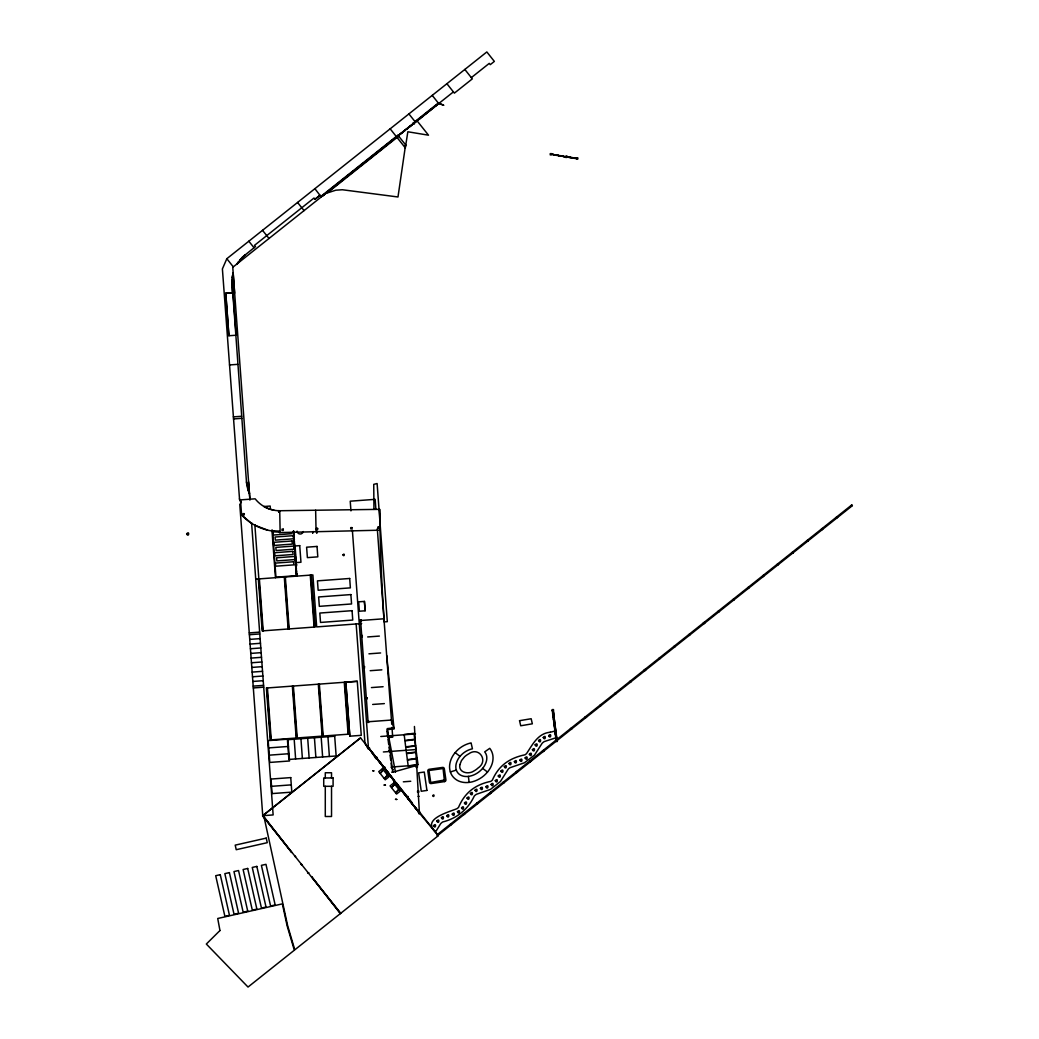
<?xml version="1.0" encoding="UTF-8"?>
<svg xmlns="http://www.w3.org/2000/svg" width="1039" height="1039" viewBox="0 0 1039 1039"><rect width="100%" height="100%" fill="white"/><g stroke="black" fill="none" stroke-linecap="round" stroke-linejoin="round"><path stroke-width="1.5" d="M228.918 335.727L225.775 293.193L233.022 292.634L236.165 335.22L228.892 335.753L225.749 293.167L232.541 292.686L231.983 280.595M232.229 277.504L233.178 272.906L232.035 284.102A34.339 34.339 0 0 1 232.827 274.257L233.165 273.036L249.905 499.694M405.587 144.863L397.989 196.981L342.363 189.747L335.844 190.189L327.233 192.968L398.664 136.161L405.6 144.85L405.158 147.642M552.358 154.343L553.748 154.577M553.54 154.863L554.93 155.084M554.826 154.759L556.216 154.98M556.008 155.266L557.398 155.499M557.294 155.162L558.683 155.395M558.475 155.668L559.865 155.902M559.761 155.564L561.138 155.798M560.943 156.084L562.32 156.305M562.216 155.98L563.606 156.201M563.398 156.486L564.787 156.72M568.489 157.331L569.879 157.551M568.697 157.045C562.06 156.058 581.178 159.785 574.736 157.889M569.775 157.227L571.164 157.447M570.956 157.733L572.346 157.967M572.242 157.629L573.632 157.863M573.424 158.149L574.814 158.37M438.822 103.238L443.653 105.147M443.588 105.29L438.757 103.38M471.329 77.626L489.252 63.379L490.265 64.652L494.356 61.405L486.836 51.95L226.827 258.711L222.398 268.919L239.541 499.291A44.781 44.781 0 0 0 241.386 502.642L239.399 498.902M237.178 263.75L242.373 257.204M238.217 262.075L237.1 263.841L244.931 254.958M240.139 259.633L244.944 254.971M242.516 257.075L255.516 246.568L254.503 245.347L314.012 198.033L314.986 199.28L320.077 195.215L314.986 199.254M320.973 196.345L396.262 136.486M415.003 121.576L438.315 103.043M323.597 194.864L324.7 193.994M326.649 192.436L325.558 193.306M336.428 184.656L335.337 185.526M340.35 181.539L339.246 182.422M356.858 168.422L357.948 167.539M360.767 165.305L361.871 164.435M370.546 157.525L371.65 156.655M373.598 155.097L372.507 155.98M399.106 135.213L400.041 134.083M401.989 132.524L400.898 133.395M410.95 125.394L409.86 126.264M419.717 118.42L418.626 119.303M423.639 115.316L422.535 116.186M321.272 196.709L397.443 136.135L398.898 136.304L398.898 135.057L397.651 135.057L397.651 136.304M398.911 134.966L412.938 123.823M438.614 103.406L414.405 122.654L413.145 122.732L413.145 123.992L414.392 123.992L414.6 122.901M453.407 91.887L232.762 267.296L234.632 293.167M332.688 188.228L333.688 187.228M335.753 185.799L334.545 186.552M336.597 185.124L337.61 184.124M339.662 182.695L338.467 183.448M349.442 174.916L348.247 175.669M369.858 158.681L370.858 157.681M376.832 153.136L375.624 153.889M379.638 150.902L380.638 149.902M386.612 145.356L385.417 146.109M407.21 128.966L408.223 127.979M410.275 126.537L409.067 127.29M411.132 125.862L412.132 124.862M419.886 118.888L420.899 117.888M422.951 116.459L421.743 117.212M397.041 137.434L398.664 136.135M389.08 773.73L360.546 737.872L262.542 815.836L291.712 852.512L262.945 815.511M418.12 810.29L438.328 835.681L294.79 949.828L287.66 925.749L264.14 817.446L262.75 815.693L360.546 737.898M365.26 743.327L368.209 748.95L369.468 748.95L375.235 756.119M367.975 747.742L365.105 743.379M369.546 748.963L375.988 758.73L377.248 758.73L382.807 765.795L382.066 764.6M376.157 757.275L377.248 757.483L377.248 758.73M463.537 813.862L464.706 813.992L464.108 813.407M503.668 781.938L503.551 782.964M530.046 760.964L529.916 762.132M542.67 750.924L543.683 751.041M570.619 728.69L571.645 728.807M585.386 716.949L586.554 717.079M615.491 693L615.374 694.026M748.405 587.295L748.262 588.464M763.171 575.554L763.029 576.723M777.938 563.8L777.821 564.826M821.667 529.02L822.693 529.137L822.252 528.422M377.858 759.951L378.716 761.067M378.196 759.886L377.066 758.951L383.352 767.003M378.871 760.743L379.858 761.756M379.391 761.925L380.261 763.029M380.404 762.717L381.274 763.834M380.923 763.899L381.794 765.003M382.469 765.873L383.599 766.808M384.768 766.951L384.508 768.483L394.963 781.912L387.599 771.951M385.456 769.717L386.326 770.821M386.469 770.509L387.456 771.522M387.002 771.691L387.859 772.795M388.404 773.756L389.391 774.769M388.872 773.587L388.131 772.38M389.547 774.458L390.417 775.562M390.067 775.626L390.937 776.743M391.08 776.419L391.95 777.536M391.599 777.601L392.469 778.705M392.625 778.393L393.482 779.51M393.145 779.575L394.002 780.679M394.158 780.367L395.015 781.471M396.56 783.445L397.418 784.562M397.08 784.627L397.937 785.744M398.612 786.601L399.483 787.705M399.625 787.393L400.612 788.406L396.119 783.393L406.587 796.822L402.028 790.471M400.145 788.575L401.015 789.679M401.561 790.64L402.548 791.653M402.703 791.341L403.561 792.445M403.223 792.51L404.08 793.627M404.236 793.315L405.093 794.419M404.755 794.484L405.626 795.601M406.639 796.394L405.898 795.186M408.054 798.199L409.041 799.212M408.574 799.381L409.431 800.498M409.587 800.173L410.444 801.29M410.106 801.355L410.963 802.459M411.119 802.147L411.989 803.251M411.639 803.329L412.509 804.433M413.171 805.303L414.042 806.407M414.197 806.095L415.184 807.108M414.717 807.264L415.574 808.381M415.73 808.069L416.587 809.173M416.249 809.238L417.107 810.355M417.262 810.03L418.249 811.043L407.73 798.316L418.964 812.212M417.665 811.303L418.652 812.316M321.233 196.942L314.882 188.682M450.368 771.938L456.342 770.094A8.741 8.741 0 0 0 460.9 775.289A12.299 12.299 0 0 0 465.992 776.497A15.143 15.143 0 0 0 468.394 776.38A20.364 20.364 0 0 0 475.213 774.263A23.339 23.339 0 0 0 482.603 768.379A18.819 18.819 0 0 0 486.109 762.184A12.91 12.91 0 0 0 486.746 756.86A9.104 9.104 0 0 0 484.681 751.885L489.746 748.327A14.988 14.988 0 0 1 493.031 757.353A19.65 19.65 0 0 1 491.577 765.275A25.468 25.468 0 0 1 487.512 772.029A29.547 29.547 0 0 1 472.758 781.679A24.118 24.118 0 0 1 469.134 782.393A20.377 20.377 0 0 1 460.342 781.666A15.546 15.546 0 0 1 452.965 776.717A14.559 14.559 0 0 1 450.368 771.938A16.728 16.728 0 0 1 449.705 764.678A21.845 21.845 0 0 1 452.225 756.924A25.637 25.637 0 0 1 455.147 752.626A28.858 28.858 0 0 1 470.212 743.106L471.083 742.911L472.433 748.794A21.78 21.78 0 0 0 464.485 752.301A22.364 22.364 0 0 0 460.03 756.379A18.663 18.663 0 0 0 456.511 762.626A13.091 13.091 0 0 0 455.887 768.016A9.559 9.559 0 0 0 456.342 770.094M416.678 765.483L392.768 772.224L387.209 728.625L393.755 727.858M550.202 732.248C537.981 733.248 532.526 744.651 526.604 753.522A12.195 12.195 0 0 1 525.02 754.795C509.72 757.951 498.707 765.483 492.395 780.068A12.143 12.143 0 0 1 490.811 781.354C475.278 784.588 464.719 792.666 458.524 807.381A12.091 12.091 0 0 1 456.939 808.68C448.77 812.121 421.678 818.966 435.224 831.694A3.649 3.649 0 0 0 436.653 830.148L440.627 823.732A12.026 12.026 0 0 1 442.731 821.953C456.861 818.498 468.199 809.212 474.291 796.004A12.091 12.091 0 0 1 476.433 794.29L490.473 789.406L500.421 781.51L508.305 769.016A12.039 12.039 0 0 1 509.902 767.756L524.474 762.769L534.514 755.08L542.15 743.262A12.182 12.182 0 0 1 544.28 741.573L556.034 737.755L555.164 731.118A3.922 3.922 0 0 0 554.112 731.261L550.215 732.248M444.38 780.588L443.082 768.535L428.951 770.509L430.743 782.471L444.848 779.951M553.449 719.378L554.371 719.261L557.125 740.807L556.19 740.924L553.449 719.378L554.371 719.274M552.358 710.273L553.28 710.169C555.605 722.521 553.008 722.858 552.423 710.26M552.462 710.572L553.242 710.481M552.579 711.52L553.358 711.429M552.618 711.832L553.397 711.741M552.735 712.78L553.501 712.689M552.774 713.092L553.54 713.001M552.878 714.04L553.657 713.949M552.917 714.351L553.696 714.248M553.034 715.287L553.813 715.196M553.073 715.598L553.839 715.507M553.177 716.546L553.956 716.455M553.216 716.858L553.995 716.767M553.332 717.806L554.112 717.715M553.371 718.118L554.151 718.027M553.488 719.066L554.255 718.962M229.489 364.949L237.788 364.338M233.32 416.873L241.645 416.288M233.476 418.951L241.801 418.314M264.14 506.5L270.179 506.045L270.413 509.24L274.01 510.227M279.192 531.487L273.14 531.942L273.361 535.046L291.543 533.708M293.375 532.384L293.479 533.786M293.699 532.513L293.751 531.098M293.777 533.604L293.881 535.007M293.556 534.877L293.66 536.28M293.959 536.098L294.063 537.501M293.738 537.371L293.842 538.773M294.141 538.592L294.401 539.981M293.92 539.851L294.024 541.254M294.336 541.085L294.44 542.488M294.115 542.345L294.219 543.748M294.518 543.579L294.621 544.981M294.297 544.839L294.401 546.241M294.699 546.072L294.803 547.462M294.479 547.332L294.582 548.735M294.881 548.553L294.985 549.956M294.66 549.826L294.764 551.228M295.063 551.047L295.167 552.449M294.842 552.319L294.946 553.722M295.245 553.54L295.349 554.943M295.024 554.813L295.128 556.216M295.44 556.034L295.544 557.436M295.219 557.307L295.323 558.709M295.621 558.527L295.725 559.93M295.401 559.8L295.505 561.203M295.803 561.021L295.907 562.424M295.583 562.294L295.686 563.696M295.725 564.307L293.595 531.098M295.868 566.177L296.427 573.658M295.907 566.723L296.011 568.125M296.31 567.943L296.414 569.346M296.089 569.216L296.193 570.619M296.492 570.437L296.596 571.84M296.284 571.71L296.375 573.112M296.699 575.645L275.932 577.177L272.53 530.435M255.711 579.152L312.882 574.931L316.674 626.907L361.637 623.556M364.429 601.399L358.676 601.828L359.377 611.218L365.131 610.789L364.429 601.399L365.105 610.776M383.962 618.776L360.598 620.504L368.079 721.767M384.105 621.906L387.313 621.673L377.118 483.538L373.741 484.356L373.949 509.409M249.256 632.894L259.646 632.128M249.399 634.712L259.776 633.946M249.737 639.388L260.127 638.621M250.087 644.063L260.477 643.297M367.689 636.946L379.378 636.089M250.425 648.739L260.815 647.972M250.776 653.414L261.166 652.648M251.126 658.09L261.503 657.323M368.936 653.83L380.612 652.96M251.464 662.765L261.854 661.999M251.815 667.428L262.192 666.661M252.152 672.103L262.542 671.337M252.503 676.779L262.88 676.012M370.183 670.7L381.858 669.843M252.841 681.454L263.231 680.688M253.191 686.13L263.581 685.363M253.321 687.948L263.711 687.182M357.273 681.298L345.805 682.142L349.805 736.183L361.26 735.339L357.273 681.298L345.831 682.155L349.844 736.144M371.43 687.584L383.105 686.714M372.676 704.455L384.352 703.598M366.52 721.884L391.443 720.04L394.028 728.859L387.313 729.651L395.495 772.237M380.793 736.495L415.483 733.924M388.028 737.521L392.703 737.183L391.989 727.469M268.711 747.898L288.452 746.444M269.244 755.171L288.985 753.704M383.378 751.963L416.379 749.522M392.43 766.964L417.275 765.12M271.556 786.328L291.284 784.861M403.34 781.822L410.756 781.263M418.133 796.394L419.081 796.316M239.762 504.123L262.75 815.693L273.14 814.927L251.568 522.721M279.582 532.578L279.556 531.656L279.582 532.578L380.001 530.189L379.599 509.331M362.377 635.478L361.13 635.478L361.13 636.725L362.377 636.725M364.676 666.635L363.429 666.635L363.429 667.882L364.676 667.882M368.702 721.144L367.455 721.144L367.455 722.391L368.702 722.391M368.209 747.703L369.468 747.703M388.95 750.639L390.196 750.639L390.196 751.898M384.768 768.198L383.521 768.198L383.521 766.951M391.69 772.185L392.95 772.185M396.534 782.99L395.288 782.99L395.288 781.744M408.314 796.536L407.054 796.536L407.054 797.783L408.314 797.783M278.101 510.694L278.881 510.707L278.997 512.136M272.932 531.111L279.465 531.552A52.002 52.002 0 0 1 241.606 514.954L240.49 499.889L255.152 498.811A31.261 31.261 0 0 0 280.14 510.746M567.229 156.798L576.164 158.279M267.555 530.111L254.815 525.227M250.724 522.747L241.606 514.967M482.603 768.379L487.512 772.029M455.147 752.626L460.03 756.379M437.666 834.901L419.418 813.056L368.429 747.82L352.377 530.306M851.058 505.512L851.642 506.253M837.018 516.682L837.603 517.409M836.291 517.266L836.876 517.993M821.524 529.007L822.109 529.747M807.485 540.176L808.069 540.903M807.926 540.89L806.758 540.748M792.718 551.917L793.302 552.644M793.16 552.631L792.705 552.06L792.588 553.086M791.991 552.501L792.575 553.229M777.951 563.658L778.536 564.398M777.224 564.242L777.808 564.982M763.184 575.411L763.769 576.138M748.418 587.152L749.002 587.879M733.651 598.893L734.235 599.633M734.092 599.607L733.066 599.49L733.495 600.217M718.884 610.646L719.469 611.374M719.326 611.361L718.871 610.789L718.754 611.815M718.144 611.218L718.728 611.958M704.117 622.387L704.702 623.114M704.546 623.101L703.533 622.984L703.987 623.556M703.377 622.971L703.961 623.699M689.351 634.128L689.935 634.868M688.61 634.712L689.195 635.452M674.584 645.881L675.168 646.609M673.843 646.466L674.428 647.193M659.817 657.622L660.401 658.349M659.077 658.207L659.661 658.934M645.05 669.363L645.635 670.103M645.479 670.077L644.453 669.96L644.907 670.532M644.31 669.947L644.894 670.687M630.283 681.116L630.868 681.844M630.712 681.831L630.257 681.259L630.141 682.285M629.543 681.701L630.128 682.428M615.517 692.857L616.088 693.584M614.776 693.442L615.361 694.169M600.737 704.598L601.321 705.338M600.01 705.182L600.594 705.923M585.243 716.936L585.827 717.663M571.203 728.092L571.788 728.82M570.476 728.677L571.06 729.404M543.254 750.327L543.839 751.054M542.514 750.911L543.098 751.639M530.059 760.821L530.643 761.548M516.877 771.302L517.461 772.042M516.136 771.886L516.721 772.626M503.681 781.796L504.266 782.523M502.954 782.38L503.538 783.107M490.499 792.289L491.083 793.017M490.928 793.004L489.914 792.887L490.369 793.458M489.759 792.874L490.343 793.601M477.304 802.77L477.888 803.511M477.745 803.485L477.291 802.926L477.174 803.939M476.576 803.355L477.161 804.095M463.381 813.849L463.965 814.576M450.926 823.758L451.51 824.485M450.199 824.343L450.783 825.07M391.209 767.25L393.223 769.782M391.041 776.211L393.002 778.679M395.898 782.341L412.067 802.666M340.753 913.307L311.57 876.643L340.337 913.632M262.75 815.693L340.545 913.476M464.836 69.444L472.316 78.873L454.381 93.133L446.9 83.704M432.224 95.38L438.809 103.653M438.497 103.887L437.393 104.77M437.328 104.432L436.224 105.303M436.549 105.446L435.445 106.329M435.367 105.978L434.276 106.861M434.588 107.004L433.484 107.874M433.419 107.537L432.315 108.407M432.627 108.563L431.536 109.433M431.458 109.095L430.354 109.965M430.678 110.121L429.575 110.991M429.497 110.654L428.406 111.524M428.717 111.667L427.613 112.55M427.548 112.199L426.445 113.082M426.756 113.225L425.665 114.095M425.587 113.758L424.483 114.641M424.808 114.784L423.704 115.654M421.678 116.875L420.574 117.745M418.938 119.446L417.834 120.329M417.769 119.979L416.665 120.862M417.029 120.771L428.497 135.187L407.846 131.771L405.314 147.876L390.17 128.823M416.977 121.005L415.886 121.875M415.808 121.537L414.704 122.407M408.911 113.913L415.392 122.095M413.132 124.07L411.808 124.719M409.002 126.953L407.898 127.823M407.041 128.511L404.807 130.291M405.119 130.433L404.015 131.317M403.95 130.966L402.846 131.849M403.171 131.992L402.067 132.862M401.21 133.55L400.106 134.421M397.08 136.434L395.976 137.304M396.288 137.46L395.197 138.33M395.119 137.992L394.015 138.862M394.339 139.005L393.236 139.888M393.171 139.538L392.067 140.421M392.378 140.564L391.274 141.447M391.209 141.096L390.106 141.979M390.43 142.122L389.326 142.992M389.248 142.655L388.157 143.525M388.469 143.681L387.365 144.551M387.3 144.213L386.196 145.083M385.339 145.772L384.235 146.642M384.56 146.785L383.456 147.668M383.378 147.317L382.287 148.2M382.599 148.343L381.495 149.213M381.43 148.876L380.326 149.759M379.469 150.434L378.365 151.304M378.69 151.46L377.586 152.33M377.521 151.993L376.417 152.863M375.56 153.538L374.456 154.421M374.78 154.564L373.676 155.447M372.819 156.123L371.715 156.993M369.689 158.214L368.585 159.084M368.91 159.24L367.806 160.11M367.728 159.772L366.637 160.642M366.949 160.785L365.845 161.668M365.78 161.318L364.676 162.201M364.988 162.344L363.897 163.214M363.819 162.876L362.715 163.746M363.04 163.902L361.936 164.772M361.078 165.461L359.975 166.331M359.91 165.993L358.806 166.863M359.13 167.006L358.026 167.889M357.169 168.565L356.065 169.448M356 169.097L354.896 169.98M355.208 170.123L354.117 170.993M354.039 170.656L352.935 171.526M353.26 171.682L352.156 172.552M352.078 172.214L350.987 173.084M351.299 173.227L350.195 174.11M350.13 173.773L349.026 174.643M348.169 175.318L347.065 176.201M347.39 176.344L346.286 177.214M346.221 176.877L345.117 177.747M345.429 177.903L344.325 178.773M344.26 178.435L343.156 179.305M343.48 179.461L342.376 180.331M342.299 179.994L341.208 180.864M341.519 181.007L340.415 181.89M338.389 183.098L337.285 183.981M334.48 186.215L333.376 187.085M332.519 187.773L331.415 188.643M331.74 188.786L330.636 189.669M330.571 189.319L329.467 190.202M329.779 190.345L328.675 191.215M328.61 190.877L327.506 191.747M327.83 191.903L326.727 192.773M325.869 193.462L324.765 194.332M323.908 195.007L322.817 195.89M322.739 195.54L321.635 196.423M297.57 202.449L304.05 210.605M262.516 230.32L269.01 238.476M248.828 241.217L254.01 247.737M226.827 258.711L233.294 266.867M368.832 748.327L419.418 813.056L414.431 726.482M249.451 493.434L246.477 482.018L232.372 287.18M248.256 490.564L249.438 493.434L248.295 490.551A33.339 33.339 0 0 1 246.464 482.018L246.477 482.018M557.047 740.82L556.268 740.911M387.015 731.326L387.625 736.106M388.041 739.3L388.651 744.093M389.054 747.275L389.664 752.067M390.08 755.262L390.69 760.041M391.093 763.236L391.703 768.029M232.217 285.491L232.567 288.284A32.365 32.365 0 0 0 232.541 292.686M468.394 776.38L469.134 782.393M394.015 728.638L386.703 655.518M248.555 481.797L249.931 499.876M375.871 509.058L375.157 499.343L350.234 501.188L350.948 510.889M377.3 528.708L391.755 724.235M356.156 623.971L364.975 743.469M344.792 682.233L348.623 734.17M344.273 682.272L348.104 734.209M327.934 736.742L329.389 756.47M311.297 575.061L315.129 626.998L262.166 630.907L258.334 578.97M319.35 684.117L323.181 736.041M310.778 575.099L314.609 627.037M318.83 684.156L322.661 736.08M310.258 575.138L314.09 627.075M318.311 684.194L322.142 736.119M321.181 737.235L322.635 756.963M314.427 737.729L315.882 757.47M293.284 531.124L296.764 576.138M307.687 738.235L309.141 757.963M300.933 738.729L302.388 758.457M285.335 576.983L289.167 628.907M293.388 686.026L297.219 737.963M284.816 577.022L288.647 628.946M292.868 686.065L296.699 738.002M284.296 577.061L288.128 628.985M292.349 686.104L296.18 738.041M278.92 511.227L278.984 512.097M294.18 739.223L295.634 758.964M271.945 529.942L275.465 577.71M259.373 578.905L263.205 630.829M267.426 687.948L271.257 739.872M254.854 524.799L262.685 630.868M266.906 687.987L270.737 739.911M384.157 621.14L383.092 604.542A2138.704 2138.704 0 0 1 380.014 529.708L379.651 509.357L279.166 510.746L279.192 512.084M316.064 531.721L315.648 510.227M280.14 532.565L279.725 510.733M418.808 792.302L418.808 791.056L417.561 791.056L417.561 792.302M331.532 777.964L331.532 772.756L325.285 772.756L325.285 777.964M331.532 786.302L331.532 816.498L325.285 816.498L325.285 786.302M303.284 531.552A3.13 3.13 0 0 1 297.089 531.137M270.4 509.331A29.456 29.456 0 0 1 264.023 506.525M186.63 533.877C188.851 538.332 189.812 529.942 186.63 533.877M294.647 856.383L295.673 856.526L294.66 856.279M301.128 864.526L302.154 864.669L301.141 864.435M307.609 872.682L308.648 872.773L307.609 872.682M342.922 554.839C344.467 557.8 344.974 552.125 342.922 554.839M372.845 770.795L374.079 770.912L372.845 770.73M384.183 785.055L385.43 785.172L384.183 785.055M395.534 799.316L396.781 799.433L395.534 799.316M432.679 795.601C434.094 798.562 434.912 793.004 432.679 795.601M433.523 825.719C435.692 830.174 436.796 821.771 433.523 825.719M436.809 821.083C439.042 825.537 440.004 817.135 436.809 821.083M441.406 817.758C443.653 822.213 444.575 813.797 441.406 817.758M446.77 815.758C449.017 820.213 449.939 811.836 446.77 815.758M452.251 814.121C454.459 818.589 455.511 810.16 452.251 814.121M457.42 811.719C459.563 816.173 460.758 807.758 457.42 811.719M461.537 807.835C463.823 812.303 464.628 803.887 461.537 807.835M464.446 803.017C466.433 807.459 467.979 799.238 464.472 802.913M467.043 798.043C469.238 802.485 470.264 794.121 467.043 798.043M470.381 793.497C472.563 797.965 473.628 789.536 470.381 793.497M475.018 790.25C477.213 794.692 478.226 786.341 475.018 790.25M480.395 788.328C482.616 792.783 483.603 784.393 480.395 788.328M485.901 786.77C487.94 791.211 489.343 782.964 485.914 786.653M491.096 784.445C493.304 788.887 494.317 780.536 491.096 784.445M495.278 780.679C497.473 785.146 498.525 776.717 495.278 780.679M498.252 775.977C500.486 780.419 501.447 772.042 498.252 775.977M500.915 771.094C503.149 775.549 504.123 767.146 500.915 771.094M504.305 766.665C506.344 771.094 507.72 762.873 504.318 766.548M508.967 763.496C511.188 767.938 512.175 759.548 508.967 763.496M514.37 761.639C516.565 766.107 517.591 757.678 514.37 761.639M519.89 760.158C522.11 764.613 523.085 756.21 519.89 760.158M525.124 757.925C527.396 762.366 528.254 754.015 525.124 757.925M529.358 754.262C531.617 758.73 532.488 750.327 529.358 754.262M532.41 749.677C534.591 754.132 535.708 745.703 532.41 749.677M535.124 744.898C537.254 749.34 538.449 741.106 535.137 744.794M538.553 740.573C540.787 745.028 541.709 736.651 538.553 740.573M543.254 737.482C545.436 741.95 546.488 733.547 543.254 737.482M548.67 735.703C550.865 740.171 551.904 731.742 548.67 735.703M459.874 764.665C458.134 772.717 468.823 774.808 474.018 770.899A19.338 19.338 0 0 0 478.109 767.964C488.824 761.029 479.083 746.106 468.628 753.924A19.027 19.027 0 0 0 464.524 756.834L461.446 760.613L459.874 764.665M551.826 154.253L565.333 156.811L551.826 154.253M519.539 720.676L520.721 725.78L532.345 723.806L531.163 718.741L519.539 720.676M219.956 930.528L206.332 944.035L248.022 987.05L294.336 950.204L287.141 925.892L282.361 903.865L217.722 918.489L219.956 930.528M382.417 768.717L378.741 771.639L385.235 779.782L388.898 776.873L382.417 768.717M383.144 770.133L380.352 773.159L383.144 770.133M387.287 775.354L384.495 778.367L387.287 775.354M393.755 782.977L390.093 785.9L396.573 794.043L400.249 791.134L393.755 782.977M394.482 784.393L391.703 787.419L394.482 784.393M398.638 789.614L395.846 792.627L398.638 789.614M555.54 740.547L437.9 834.109L438.484 834.849L556.125 741.288L555.54 740.547M851.785 504.941L556.605 739.703L557.19 740.443L852.37 505.668L851.785 504.941M385.066 768.444L385.807 769.652L385.066 768.444M266.231 838.109L235.204 845.136L236.23 849.707L267.257 842.681L266.231 838.109M220.268 874.669L215.696 875.708L224.892 916.333L229.463 915.307L220.268 874.669M247.685 868.461L243.113 869.513L252.308 910.138L256.88 909.099L247.685 868.461M247.737 911.164L243.165 912.203L233.97 871.565L238.541 870.539L247.737 911.164M275.166 904.956L270.595 905.995L261.399 865.357L265.971 864.331L275.166 904.956M229.398 872.617L224.84 873.643L234.035 914.268L238.593 913.242L229.398 872.617M256.828 866.409L252.256 867.435L261.451 908.06L266.023 907.034L256.828 866.409M426.938 790.419L421.263 791.263L418.613 772.834L424.276 772.042L426.938 790.419M444.575 781.588L431.185 783.549A1.558 1.558 0 0 1 429.406 782.237L427.821 771.029A1.558 1.558 0 0 1 429.159 769.289L442.562 767.418A1.546 1.546 0 0 1 444.328 768.73L445.9 779.847A1.546 1.546 0 0 1 444.575 781.575M418.016 764.678L408.21 766.003L407.405 760.041L417.21 758.73L418.016 764.678M417.159 758.327L407.353 759.626L406.561 753.652L416.379 752.379L417.159 758.327M416.327 751.963L406.509 753.236L405.742 747.262L415.561 746.015L416.327 751.963M554.462 720.598L553.735 721.014L554.462 720.598M554.631 721.923L553.904 722.339L554.631 721.923M554.8 723.261L554.073 723.664L554.8 723.261M554.969 724.586L554.242 724.988L554.969 724.586M555.138 725.91L554.41 726.313L555.138 725.91M555.32 727.235L554.579 727.651L555.32 727.235M555.488 728.56L554.748 728.975L555.488 728.56M555.657 729.885L554.917 730.3L555.657 729.885M555.826 731.222L555.086 731.625L555.826 731.222M555.995 732.547L555.255 732.95L555.995 732.547M556.164 733.872L555.423 734.274L556.164 733.872M556.333 735.196L555.592 735.612L556.333 735.196M556.501 736.521L555.761 736.937L556.501 736.521M556.67 737.859L555.93 738.261L556.67 737.859M556.839 739.184L556.099 739.586L556.839 739.184M415.509 745.612L405.691 746.859L404.937 740.872L414.756 739.664L415.509 745.612M414.717 739.249L404.898 740.469L404.158 734.482L413.99 733.3L414.717 739.249M293.258 535.669L275.075 537.02L275.309 540.124L293.479 538.786L293.258 535.669M292.076 540.981L273.906 542.319L274.127 545.436L292.31 544.098L292.076 540.981M294.024 546.059L275.842 547.397L276.075 550.514L294.245 549.176L294.024 546.059M299.726 545.631L295.063 545.982L296.284 562.593L300.959 562.255L299.726 545.631M317.038 546.423L306.609 547.202L307.388 557.618L317.804 556.852L317.038 546.423M292.842 551.371L274.673 552.709L274.893 555.826L293.076 554.488L292.842 551.371M294.79 556.449L276.608 557.787L276.842 560.904L295.011 559.553L294.79 556.449M293.608 561.748L275.439 563.099L275.66 566.203L293.842 564.865L293.608 561.748M349.688 578.476L317.453 580.853L318.142 590.243L350.377 587.866L349.688 578.476M350.87 594.581L318.635 596.957L319.337 606.347L351.572 603.958L350.87 594.581M352.065 610.672L319.83 613.049L320.519 622.439L352.753 620.062L352.065 610.672M345.312 682.194L266.387 688.026L270.218 739.95L349.143 734.131L345.312 682.194M287.907 739.171L268.179 740.625L269.789 762.431L289.517 760.977L287.907 739.171M334.688 736.235L287.426 739.729L288.881 759.457L336.142 755.976L334.688 736.235M290.751 777.601L271.01 779.055L272.088 793.588L291.816 792.134L290.751 777.601M313.155 531.578L312.661 533.046L313.155 531.578M317.311 531.474L316.817 532.942L317.311 531.474M551.488 153.629L550.241 153.629L550.241 154.889L551.488 154.889L551.488 153.629M566.904 156.175L565.658 156.175L565.658 157.434L566.904 157.434L566.904 156.175M577.697 157.967L576.45 157.967L576.45 159.214L577.697 159.214L577.697 157.967M244.269 513.643L243.009 513.643L243.009 514.902L244.269 514.902L244.269 513.643M379.053 526.994L377.806 526.994L377.806 528.241L379.053 528.241L379.053 526.994M351.987 527.604L350.727 527.604L350.727 528.864L351.987 528.864L351.987 527.604M317.622 528.383L316.375 528.383L316.375 529.63L317.622 529.63L317.622 528.383M283.27 529.163L282.024 529.163L282.024 530.409L283.27 530.409L283.27 529.163M296.583 564.606L295.336 564.606L295.336 565.852L296.583 565.852L296.583 564.606M297.271 573.957L296.024 573.957L296.024 575.203L297.271 575.203L297.271 573.957M361.221 619.88L359.975 619.88L359.975 621.127L361.221 621.127L361.221 619.88M366.975 697.792L365.728 697.792L365.728 699.039L366.975 699.039L366.975 697.792M553.436 709.598L552.19 709.598L552.19 710.845L553.436 710.845L553.436 709.598M557.281 740.236L556.034 740.236L556.034 741.495L557.281 741.495L557.281 740.236M417.379 766.107L416.12 766.107L416.12 767.353L417.379 767.353L417.379 766.107M333.09 777.964L323.726 777.964L323.726 786.302L333.09 786.302L333.09 777.964M420.042 812.433L418.795 812.433L418.795 813.68L420.042 813.68L420.042 812.433M438.289 834.278L437.042 834.278L437.042 835.525L438.289 835.525L438.289 834.278"/></g></svg>
